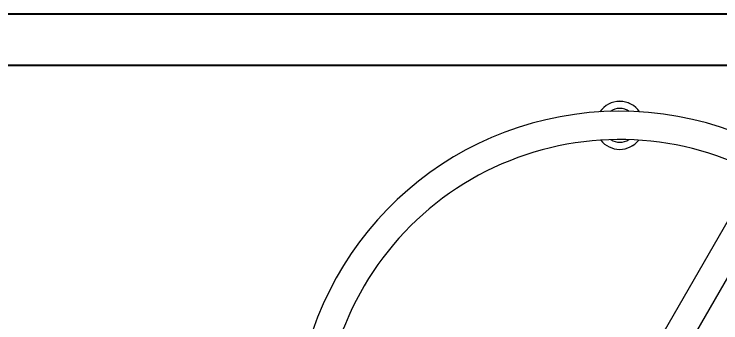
# Model space of a CAD drawing. Header units: millimetres. Extents: x 1726 to 4771, y 590 to 2743.
# Drawn here: x 3582 to 4083, y 2525 to 2743 of the extents above; entities that cross this region are included whole.
import ezdxf

# ---------------------------------------------------------------- set-up
doc = ezdxf.new("R2010")
doc.units = ezdxf.units.MM
doc.layers.add('AM_BOR', color=7, linetype='Continuous', lineweight=50)
doc.layers.add('粗实线', color=7, linetype='Continuous', lineweight=40)

# ---------------------------------------------------------------- blocks, each defined once
blk = doc.blocks.new('rA3')
at = {"layer": '粗实线'}
for p, q in [((753.384, 421.26), (333.384, 421.26)), ((748.384, 416.26), (358.384, 416.26))]:
    blk.add_line(p, q, dxfattribs=at)

msp = doc.modelspace()

# ---------------------------------------------------------------- linework, layer by layer
at = {"color": 7, "linetype": 'Continuous', "lineweight": 25}
for p, q in [((4106.336, 2629.807), (4032.8, 2502.441)), ((4050.121, 2492.441), (4123.656, 2619.807))]:
    msp.add_line(p, q, dxfattribs=at)
for centre, radius, start, end in [((4011.01, 2664.7), 17.013, 34.2276, 145.7724), ((4011.01, 2664.7), 17, 34.2613, 145.7387), ((4011.01, 2444.7), 230, 6.08041, 169.00405), ((4011.01, 2664.7), 12, 55.58849, 124.41151), ((4011.01, 2444.7), 210, 62.56625, 167.66265), ((4011.01, 2664.7), 17.013, 217.81367, 322.18633), ((4011.01, 2664.7), 17, 217.8432, 322.1568), ((4011.01, 2664.7), 12, 237.31654, 302.68346)]:
    msp.add_arc(centre, radius, start, end, dxfattribs=at)

# ---------------------------------------------------------------- block references
at = {"layer": 'AM_BOR', "xscale": 7.2509765625, "yscale": 7.2509765625, "zscale": 7.2509765625}
msp.add_blockref('rA3', (-691.726, -311.139), dxfattribs=at)

doc.saveas('drawing.dxf')
